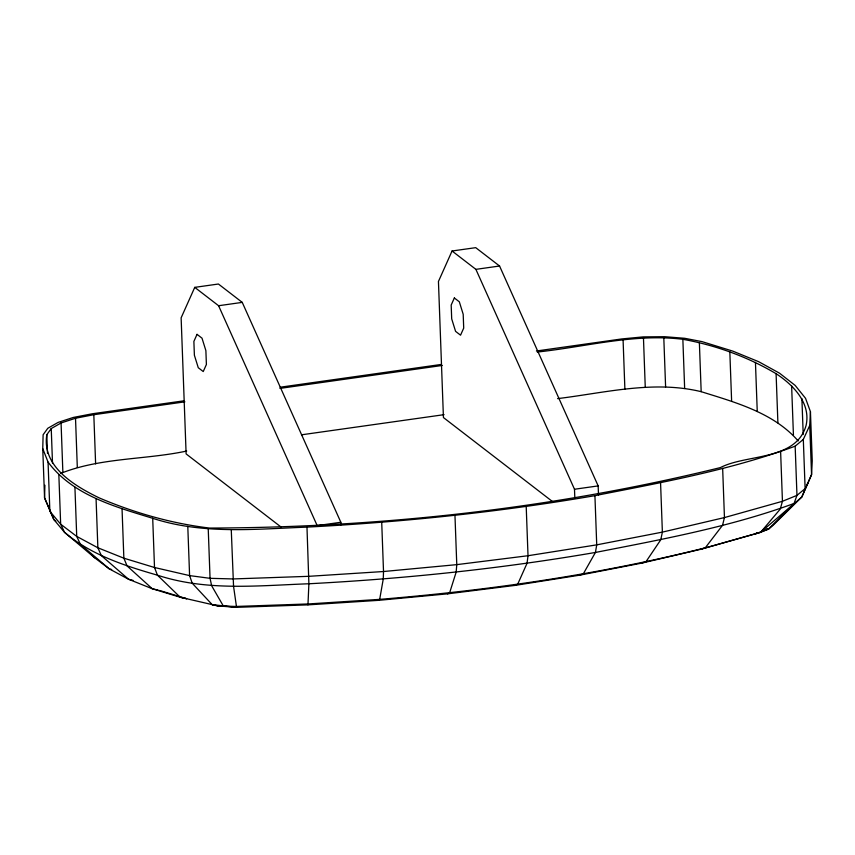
<?xml version="1.0" encoding="UTF-8"?>
<svg xmlns="http://www.w3.org/2000/svg" width="855" height="855" viewBox="0 0 855 855"><rect width="100%" height="100%" fill="white"/><g stroke="black" fill="none" stroke-linecap="round" stroke-linejoin="round"><path stroke-width="1.28" d="M536.416 350.999L621.809 338.933L643.238 336.891L664.613 336.699L684.652 338.281L702.019 341.626L732.767 351.116L758.631 361.676L779.482 373.154L795.161 385.402L805.538 398.302L810.444 411.693L812.25 460.898L811.555 474.643L801.808 497.044L773.048 525.344L768.581 529.063L760.608 532.312L699.989 549.466L641.442 563.178L579.519 575.201L514.721 585.44L447.528 593.851L378.444 600.349L307.96 604.87L236.568 607.339L217.833 605.906L180.191 597.239L152.265 588.742L128.571 579.263L109.312 568.896L94.67 557.781L64.499 532.291L53.812 519.509L44.556 497.845L42.75 448.64L43.124 434.746L47.784 428.291L58.108 422.413L73.306 417.443L92.543 413.735L183.697 400.845M44.898 485.213L44.556 497.845L53.812 519.509L55.81 521.219M184.883 401.839L93.815 414.707L75.518 418.245L61.068 422.969L51.236 428.558L46.811 434.693C41.703 466.68 74.759 486.003 99.233 497.909C134.385 512.872 171.588 523.484 209.539 528.059C381.277 527.546 553.516 508.597 720.423 467.578C746.575 453.92 796.058 460.984 806.073 425.48C811.074 403.132 793.248 384.921 776.094 373.699C747.462 356.727 715.571 345.217 682.856 339.296C633.961 333.279 585.6 346.927 537.293 352.036M699.989 549.466L760.608 532.312L801.808 497.044L811.555 474.643L809.749 425.437L810.444 411.693M756.846 532.9L754.676 534.119L768.581 529.063L794.06 503.467L796.967 495.376L795.161 446.171L803.315 439.417L809.749 425.437M307.96 604.87L308.89 583.762L306.977 527.118C403.453 522.074 499.683 512.06 594.92 495.654C662.304 482.412 730.598 470.026 795.161 446.171M340.942 524.895L340.846 522.277L242.243 302.381L218.41 284.02L194.748 287.365L181.132 317.825L186.123 453.92L281.284 527.214M598.5 495.066L598.158 485.907L499.555 266.012L475.722 247.661L452.06 250.996L438.444 281.466L443.435 417.55L552.341 501.436M760.608 532.312L780.241 509.11L782.443 501.297L780.636 452.092M806.361 485.042L808.189 483.203M378.444 600.349L379.684 599.366C489.274 590.345 598.521 574.699 705.236 547.852L722.539 525.301L724.452 517.574L722.657 468.369M60.684 473.413C100.484 457.5 145.158 459.894 186.689 451.045M447.528 593.851L449.634 592.793L456.164 572.134L456.773 564.642L454.967 515.437M794.06 503.467C729.978 526.979 662.272 539.345 595.433 552.448C500.667 568.767 404.907 578.739 308.89 583.762C258.157 585.59 206.643 591.371 157.448 575.18C124.638 565.732 90.865 554.874 64.499 532.291L60.662 524.201L49.868 511.311L48.062 462.106L42.75 448.64M514.721 585.44L517.66 584.275L527.054 563.263L528.016 555.729L526.21 506.523M579.519 575.201L583.27 573.897L595.433 552.448L596.726 544.859L594.92 495.654M641.442 563.178L645.963 561.735L660.765 539.772L662.379 532.12L660.573 482.915M194.748 287.365L218.591 305.727L242.243 302.381M452.06 250.996L475.893 269.357L499.555 266.012M280.13 387.219L441.298 364.444M279.916 388.405L442.259 365.459M301.516 434.81L444.066 414.664M557.578 398.622C604.891 392.851 653.637 380.112 701.175 391.676C735.503 402.416 773.732 412.815 798.175 440.934M318.498 525.43L340.846 522.277M475.893 269.357L574.496 489.252L598.158 485.907M48.062 462.106C72.686 495.184 115.094 506.801 152.703 518.301C202.688 534.664 255.453 529.074 306.977 527.118M187.79 526.402L189.596 575.607L192.204 583.196L212.168 604.624L217.833 605.906L236.023 606.452L308.313 603.951L379.684 599.366L383.264 578.995L383.521 571.525L381.715 522.32M212.168 604.624L236.568 607.339L233.554 586.37L231.267 529.737M766.508 528.86L768.581 529.063M158.25 590.153L152.265 588.742L127.096 565.946L123.857 558.187L122.051 508.982M133.027 580.363L128.571 579.263L101.35 555.632L97.865 547.777L96.059 498.572M111.674 569.526L109.312 568.896L80.413 544.368L76.726 536.406L74.919 487.2M159.447 590.431L186.668 598.714L180.191 597.239L157.448 575.18L154.509 567.506L152.703 518.301M92.212 554.842L94.67 557.781M223.39 606.11L211.666 585.782L210.052 578.322L208.246 529.117M218.591 305.727L317.184 525.622M801.894 398.601L803.208 434.511M803.315 439.417L805.121 488.622L796.967 495.376L782.443 501.297L724.452 517.574L662.379 532.12L596.726 544.859L528.016 555.729L456.773 564.642L383.521 571.525L308.783 576.323L233.073 578.942L210.052 578.322L189.596 575.607L154.509 567.506L123.857 558.187L97.865 547.777L76.726 536.406L60.662 524.201L58.856 474.995M791.623 385.829L793.429 435.035M776.094 373.699L777.9 422.904M755.446 362.328L757.252 411.533M729.828 351.875L731.624 401.081M699.369 342.47L701.175 391.676M682.856 339.296L684.652 388.501M663.801 337.778L665.607 386.984M643.462 337.971L645.258 387.176M623.081 339.905L624.887 389.111M574.496 489.252L574.838 498.412M93.815 414.707L95.621 463.912M75.518 418.245L77.313 467.45M61.068 422.969L62.864 472.174M51.236 428.558L52.508 463.143M46.811 434.693L47.495 453.321M197.035 334.348L193.882 341.412L194.384 355.231L198.264 367.714L203.234 371.551L206.397 364.487L205.884 350.657L202.015 338.174L197.035 334.348M454.347 297.978L451.184 305.043L451.697 318.862L455.576 331.355L460.546 335.181L463.709 328.117L463.196 314.287L459.327 301.804L454.347 297.978"/></g></svg>
